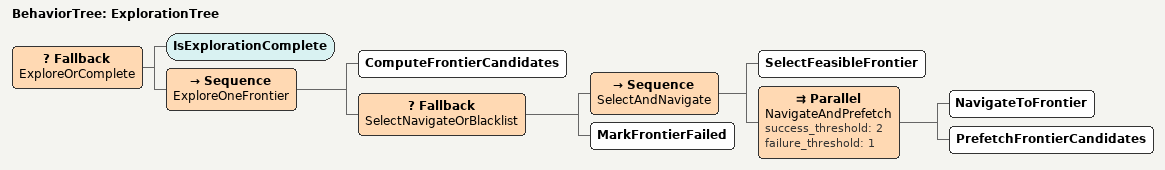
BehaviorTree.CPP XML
<root main_tree_to_execute="ExplorationTree">
  <BehaviorTree ID="ExplorationTree">
    <Fallback name="ExploreOrComplete">
      <IsExplorationComplete/>
      <Sequence name="ExploreOneFrontier">
        <ComputeFrontierCandidates/>
        <Fallback name="SelectNavigateOrBlacklist">
          <Sequence name="SelectAndNavigate">
            <SelectFeasibleFrontier/>
            <Parallel name="NavigateAndPrefetch" success_threshold="2" failure_threshold="1">
              <NavigateToFrontier/>
              <PrefetchFrontierCandidates/>
            </Parallel>
          </Sequence>
          <MarkFrontierFailed/>
        </Fallback>
      </Sequence>
    </Fallback>
  </BehaviorTree>
</root>
